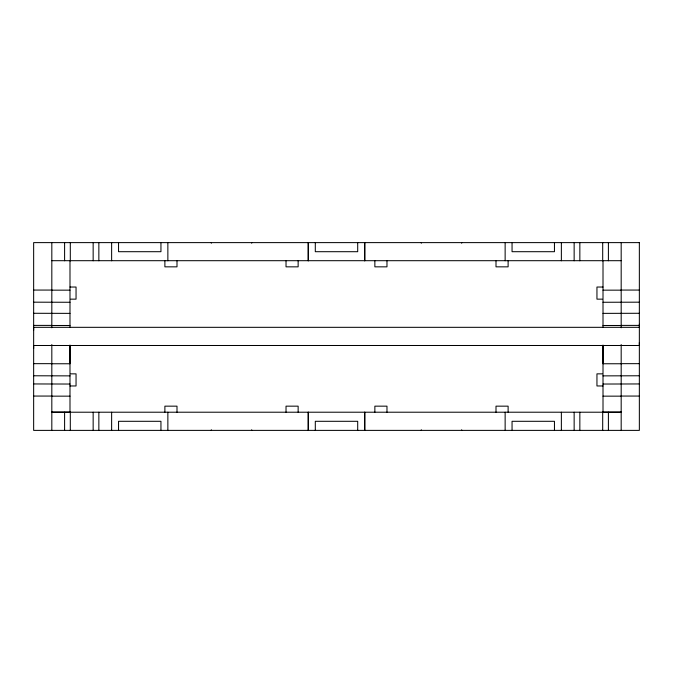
<?xml version="1.0" encoding="UTF-8"?>
<svg xmlns="http://www.w3.org/2000/svg" width="673" height="673" viewBox="0 0 673 673"><rect width="100%" height="100%" fill="white"/><g stroke="black" fill="none" stroke-linecap="round" stroke-linejoin="round"><path stroke-width="1.01" d="M33.65 348.521L33.65 345.493L639.35 345.493L639.35 342.464M33.65 330.35L33.65 327.322L639.35 327.322L639.35 324.293M69.992 345.586L69.992 363.757L51.821 363.757M603.008 345.586L603.008 363.757L621.179 363.757M51.821 260.695L621.179 260.695M69.992 287.035L76.049 287.035L76.049 299.149L70.749 299.149M603.008 287.035L596.951 287.035L596.951 299.149L602.251 299.149M33.65 290.063L51.821 290.063M621.179 290.063L639.35 290.063M51.821 290.156L69.992 290.156M603.008 290.156L621.179 290.156M33.65 302.177L69.992 302.27M639.35 302.177L603.008 302.27M33.65 313.281L69.992 313.374M603.008 313.374L639.35 313.281M33.65 325.396L51.821 325.396M621.179 325.396L639.35 325.396M51.821 325.488L69.992 325.488M603.008 325.488L621.179 325.488M33.65 363.664L51.821 363.664M621.179 363.664L639.35 363.664M70.749 373.851L76.049 373.851L76.049 385.966L69.992 385.966M602.251 373.851L596.951 373.851L596.951 385.966L603.008 385.966M33.65 375.778L69.992 375.871M639.35 375.778L603.008 375.871M33.65 383.947L69.992 384.039M603.008 384.039L639.35 383.947M33.65 396.061L51.821 396.061M621.179 396.061L639.35 396.061M51.821 396.153L69.992 396.153M603.008 396.153L621.179 396.153M51.821 412.12L69.992 412.12M603.008 412.12L621.179 412.12M51.821 412.213L621.179 412.213M621.179 242.617L621.179 327.785M621.179 344.534L621.179 430.384M608.4 242.617L608.4 260.788M608.4 412.213L608.4 430.384M603.008 260.695L603.008 327.558M603.008 345.064L603.008 412.213M602.697 242.617L602.697 260.788M602.697 412.213L602.697 430.384M579.848 242.617L579.848 260.788M579.848 412.213L579.848 430.384M574.145 242.617L574.145 260.788M574.145 412.213L574.145 430.384M561.366 242.617L561.366 260.788M561.366 412.213L561.366 430.384M554.451 242.617L554.451 251.702L512.052 251.702L512.052 242.617M554.451 430.384L554.451 421.298L512.052 421.298L512.052 430.384M508.115 260.788L508.115 266.844L496.001 266.844L496.001 260.788M508.115 412.213L508.115 406.156L496.001 406.156L496.001 412.213M505.137 242.617L505.137 260.788M505.137 412.213L505.137 430.384M461.678 242.617L461.678 243.189M461.678 429.811L461.678 430.384M421.298 242.617L421.298 243.189M421.298 429.811L421.298 430.384M386.975 260.788L386.975 266.844L374.861 266.844L374.861 260.788M386.975 412.213L386.975 406.156L374.861 406.156L374.861 412.213M364.867 242.617L364.867 260.788M364.867 412.213L364.867 430.384M364.615 242.617L364.615 260.788M364.615 412.213L364.615 430.384M357.7 242.617L357.7 251.702L315.301 251.702L315.301 242.617M357.7 430.384L357.7 421.298L315.301 421.298L315.301 430.384M308.385 242.617L308.385 260.788M308.385 412.213L308.385 430.384M308.133 242.617L308.133 260.788M308.133 412.213L308.133 430.384M298.139 260.788L298.139 266.844L286.025 266.844L286.025 260.788M298.139 412.213L298.139 406.156L286.025 406.156L286.025 412.213M251.702 242.617L251.702 243.189M251.702 429.811L251.702 430.384M211.322 242.617L211.322 243.189M211.322 429.811L211.322 430.384M176.999 260.788L176.999 266.844L164.885 266.844L164.885 260.788M176.999 412.213L176.999 406.156L164.885 406.156L164.885 412.213M167.863 242.617L167.863 260.788M167.863 412.213L167.863 430.384M160.948 242.617L160.948 251.702L118.549 251.702L118.549 242.617M160.948 430.384L160.948 421.298L118.549 421.298L118.549 430.384M111.634 242.617L111.634 260.788M111.634 412.213L111.634 430.384M98.855 242.617L98.855 260.788M98.855 412.213L98.855 430.384M93.152 242.617L93.152 260.788M93.152 412.213L93.152 430.384M70.303 242.617L70.303 260.788M70.303 412.213L70.303 430.384M69.992 260.695L69.992 327.558M69.992 345.064L69.992 412.213M64.6 242.617L64.6 260.788M64.6 412.213L64.6 430.384M51.821 242.617L51.821 327.785M51.821 344.534L51.821 430.384M639.35 242.617L33.65 242.617L33.65 430.384L639.35 430.384L639.35 242.617"/></g></svg>
